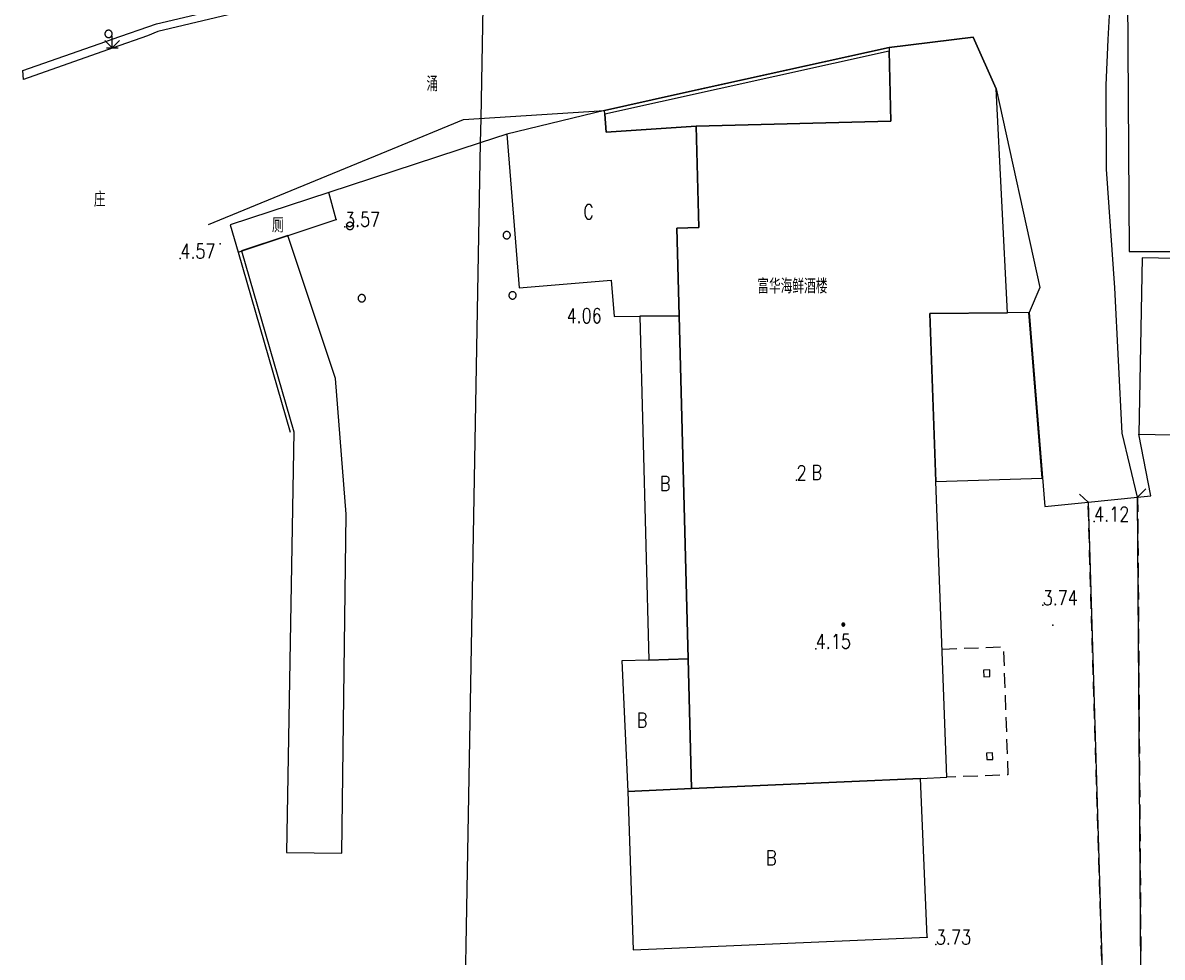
# Model space of a CAD drawing. Extents: x 500064 to 501389, y 2542464 to 2545400.
# Drawn here: x 500741.5 to 500819.3, y 2542924.7 to 2542988.5 of the extents above; entities that cross this region are included whole.
import ezdxf

# ---------------------------------------------------------------- set-up
doc = ezdxf.new("R2010")
doc.units = 0
doc.header["$LTSCALE"] = 0.5
doc.linetypes.add('CENTER', pattern=[50.8, 31.75, -6.35, 6.35, -6.35])
doc.layers.add('地形图', color=8, linetype='CONTINUOUS')
doc.styles.add('HZ', font='romans.shx', dxfattribs={"width": 0.8, "bigfont": 'hztxt.shx'})
doc.linetypes.add('10421', pattern='A,2,[150,AAA.SHX,S=1,R=0,X=0,Y=1],1e-11', length=2)

msp = doc.modelspace()

# ---------------------------------------------------------------- linework, layer by layer
at = {"layer": '地形图', "linetype": '10421', "flags": 128}
msp.add_lwpolyline([(500754.203, 2542974.695), (500766.756, 2542979.856), (500771.623, 2542981.856), (500781.237, 2542982.491), (500786.024, 2542983.55), (500800.67, 2542986.791), (500806.428, 2542987.484), (500807.978, 2542983.96), (500810.981, 2542970.388), (500810.231, 2542968.694), (500811.306, 2542955.454), (500814.267, 2542955.752), (500815.332, 2542919.979), (500816.974, 2542911.232), (500820.027, 2542898.551), (500822.57, 2542885.284), (500823.999, 2542874), (500824.709, 2542862.41), (500825.755, 2542857.145), (500831.565, 2542824.91), (500833.464, 2542814.092), (500834.25, 2542812.692), (500834.285, 2542812.631), (500835.498, 2542807.063), (500836.163, 2542806.226), (500836.427, 2542805.361), (500836.608, 2542804.445), (500837.116, 2542800.81), (500837.792, 2542796.37), (500838.044, 2542793.116), (500837.987, 2542791.001), (500837.869, 2542789.132), (500837.871, 2542786.994), (500838.011, 2542783.971), (500839.096, 2542779.115), (500840.223, 2542774.863), (500841.15, 2542770.816), (500841.902, 2542767.907), (500842.468, 2542765.354), (500843.041, 2542761.362), (500842.763, 2542759.962), (500843.616, 2542755.054), (500844.521, 2542748.413), (500846.324, 2542732.29), (500846.754, 2542726.443), (500847.689, 2542723.418), (500854.649, 2542700.048), (500855.09, 2542699.943), (500858.298, 2542699.182), (500850.693, 2542722.64), (500851.439, 2542724.29), (500851.909, 2542726.528), (500852.204, 2542728.454), (500852.562, 2542730.905), (500852.714, 2542732.854), (500852.624, 2542741.836), (500852.113, 2542746.665), (500851.754, 2542750.779), (500849.371, 2542753.466), (500848.798, 2542758.505), (500849.085, 2542762.204), (500848.623, 2542768.831), (500845.934, 2542785.506), (500845.042, 2542798.204), (500844.494, 2542803.044), (500843.723, 2542805.076), (500842.639, 2542806.261), (500840.726, 2542807.863), (500839.662, 2542813.715), (500839, 2542816.562), (500838.077, 2542819.972), (500834.804, 2542838.464), (500832.418, 2542855.46), (500829.995, 2542873.409), (500829.605, 2542876.218), (500829.128, 2542879.144), (500828.835, 2542880.616), (500827.521, 2542886.528), (500825.949, 2542892.949), (500824.779, 2542897.856), (500823.22, 2542905.406), (500822.712, 2542908.768), (500822.287, 2542912.716), (500821.557, 2542920.901), (500817.898, 2542920.58), (500817.649, 2542956.094), (500816.583, 2542960.45), (500816.1, 2542970.382), (500815.529, 2542978.477), (500815.494, 2542984.207), (500815.638, 2542987.326), (500815.783, 2542989.782), (500815.828, 2542990.167), (500816.047, 2542990.819), (500816.36, 2542991.191), (500816.876, 2542991.479), (500817.597, 2542991.669), (500820.79, 2542992.117), (500825.962, 2542992.799), (500831.554, 2542993.527), (500833.603, 2542993.788), (500834.268, 2542993.813), (500835.917, 2542993.668), (500837.277, 2542997.218), (500847.327, 2542998.788), (500852.507, 2542997.898), (500857.497, 2542998.421), (500866.435, 2542999.958), (500868.339, 2542999.958), (500877.436, 2543001.987), (500883.589, 2543003.61), (500883.838, 2543003.634), (500898.384, 2543004.793), (500910.656, 2543007.233), (500925.139, 2543009.502), (500943.109, 2543010.488), (500961.295, 2543011.662), (500971.348, 2543007.629), (500977.238, 2543002.479), (500975.728, 2543000.389), (500988.993, 2542994.361), (500993.388, 2542992.284), (500997.059, 2542990.332), (500998.052, 2542989.806), (501004.587, 2542986.783), (501007.126, 2542985.473), (501009.481, 2542984.17), (501011.153, 2542983.218), (501012.799, 2542982.6), (501014.711, 2542982.36), (501018.28, 2542982.212), (501036.032, 2542981.946), (501049.83, 2542981.54), (501053.699, 2542981.364), (501060.811, 2542981.03), (501068.164, 2542980.612), (501074.273, 2542979.952), (501077.348, 2542979.504), (501080.342, 2542978.964), (501082.603, 2542978.416), (501085.519, 2542977.537), (501089.257, 2542976.244), (501091.455, 2542975.57), (501093.527, 2542975.247), (501100.687, 2542976.721), (501106.438, 2542977.058), (501111.595, 2542977.501), (501115.833, 2542978.212), (501120.394, 2542979.147), (501130.098, 2542981.504), (501138.147, 2542984.689), (501145.934, 2542987.982), (501159.061, 2542995.793), (501160.733, 2542996.98), (501168.84, 2543003.851), (501173.559, 2543008.622), (501180.329, 2543015.742), (501184.08, 2543019.869), (501186.556, 2543022.802), (501190.889, 2543028.689), (501192.739, 2543030.989), (501196.244, 2543034.859)], dxfattribs=at)
at = {"layer": '地形图'}
for points in [[(500820.167, 2543004.378), (500807.172, 2543001.668), (500806.37, 2543001.501), (500801.818, 2543000.551), (500796.564, 2542999.455), (500796.467, 2542999.435), (500796.404, 2542999.422), (500796.099, 2542999.358), (500795.907, 2542999.318), (500795.767, 2542999.348), (500795.477, 2542999.728), (500791.607, 2542999.128), (500791.537, 2542998.668), (500791.577, 2542998.178), (500788.008, 2542997.253), (500773.938, 2542993.603), (500772.994, 2542993.358), (500770.757, 2542992.778), (500770.227, 2542992.508), (500762.552, 2542990.685), (500750.737, 2542987.878), (500750.027, 2542987.584), (500747.678, 2542986.754), (500741.56, 2542984.592)], [(500773.076, 2542997.928), (500773.003, 2542993.861), (500772.994, 2542993.358), (500772.789, 2542981.933), (500772.759, 2542980.281), (500770.772, 2542869.453)], [(500817.649, 2542956.094), (500816.583, 2542960.45), (500816.1, 2542970.381), (500815.529, 2542978.477), (500815.494, 2542984.207), (500815.638, 2542987.326), (500815.783, 2542989.782), (500815.828, 2542990.167), (500816.047, 2542990.819), (500816.36, 2542991.191), (500816.876, 2542991.479), (500817.597, 2542991.669), (500820.79, 2542992.118), (500825.962, 2542992.799), (500831.554, 2542993.527), (500833.603, 2542993.788), (500834.268, 2542993.813), (500835.917, 2542993.668)], [(500741.56, 2542984.592), (500741.517, 2542985.218), (500747.194, 2542987.191), (500747.631, 2542987.344), (500750.656, 2542988.395), (500761.974, 2542991.084), (500762.374, 2542991.179), (500770.106, 2542993.016), (500770.203, 2542992.927), (500770.254, 2542992.835), (500770.272, 2542992.776), (500770.28, 2542992.706), (500770.271, 2542992.62), (500770.25, 2542992.555), (500770.227, 2542992.508)], [(500747.381, 2542987.461), (500747.397, 2542987.461), (500747.412, 2542987.463), (500747.428, 2542987.466), (500747.443, 2542987.47), (500747.458, 2542987.475), (500747.473, 2542987.481), (500747.487, 2542987.487), (500747.501, 2542987.495), (500747.514, 2542987.503), (500747.527, 2542987.512), (500747.539, 2542987.522), (500747.55, 2542987.533), (500747.561, 2542987.544), (500747.571, 2542987.556), (500747.581, 2542987.569), (500747.589, 2542987.582), (500747.597, 2542987.596), (500747.603, 2542987.61), (500747.609, 2542987.625), (500747.614, 2542987.64), (500747.618, 2542987.655), (500747.621, 2542987.67), (500747.623, 2542987.686), (500747.624, 2542987.701), (500747.624, 2542987.717), (500747.624, 2542987.733), (500747.622, 2542987.748), (500747.619, 2542987.764), (500747.615, 2542987.779), (500747.61, 2542987.794), (500747.604, 2542987.809), (500747.598, 2542987.823), (500747.59, 2542987.837), (500747.582, 2542987.85), (500747.573, 2542987.863), (500747.563, 2542987.875), (500747.552, 2542987.886), (500747.541, 2542987.897), (500747.529, 2542987.907), (500747.516, 2542987.917), (500747.503, 2542987.925), (500747.489, 2542987.933), (500747.475, 2542987.939), (500747.46, 2542987.945), (500747.445, 2542987.95), (500747.43, 2542987.954), (500747.415, 2542987.957), (500747.399, 2542987.959), (500747.384, 2542987.96), (500747.368, 2542987.96), (500747.352, 2542987.959), (500747.337, 2542987.958), (500747.321, 2542987.955), (500747.306, 2542987.951), (500747.291, 2542987.946), (500747.276, 2542987.94), (500747.262, 2542987.934), (500747.248, 2542987.926), (500747.235, 2542987.918), (500747.222, 2542987.909), (500747.21, 2542987.899), (500747.199, 2542987.888), (500747.188, 2542987.877), (500747.178, 2542987.865), (500747.168, 2542987.852), (500747.16, 2542987.839), (500747.152, 2542987.825), (500747.146, 2542987.811), (500747.14, 2542987.796), (500747.135, 2542987.781), (500747.131, 2542987.766), (500747.128, 2542987.751), (500747.126, 2542987.735), (500747.125, 2542987.72), (500747.125, 2542987.704), (500747.125, 2542987.688), (500747.127, 2542987.673), (500747.13, 2542987.657), (500747.134, 2542987.642), (500747.139, 2542987.627), (500747.145, 2542987.612), (500747.151, 2542987.598), (500747.159, 2542987.584), (500747.167, 2542987.571), (500747.176, 2542987.558), (500747.186, 2542987.546), (500747.197, 2542987.535), (500747.208, 2542987.524), (500747.22, 2542987.514), (500747.233, 2542987.504), (500747.246, 2542987.496), (500747.26, 2542987.488), (500747.274, 2542987.482), (500747.289, 2542987.476), (500747.304, 2542987.471), (500747.319, 2542987.467), (500747.334, 2542987.464), (500747.35, 2542987.462), (500747.365, 2542987.461), (500747.381, 2542987.461)], [(500747.631, 2542986.754), (500747.631, 2542987.344), (500747.631, 2542987.554)], [(500781.237, 2542982.491), (500786.024, 2542983.55), (500788.179, 2542984.027), (500800.67, 2542986.791), (500806.428, 2542987.484), (500807.978, 2542983.96), (500810.981, 2542970.388), (500810.231, 2542968.694), (500811.306, 2542955.454), (500814.267, 2542955.752)], [(500747.131, 2542987.254), (500747.194, 2542987.191), (500747.631, 2542986.754)], [(500747.231, 2542986.754), (500747.631, 2542986.754), (500747.678, 2542986.754), (500748.031, 2542986.754)], [(500747.631, 2542986.754), (500748.131, 2542987.254)], [(500800.67, 2542986.791), (500788.179, 2542984.027), (500786.024, 2542983.55), (500781.237, 2542982.491)], [(500774.572, 2542980.876), (500772.759, 2542980.281), (500762.407, 2542976.883)], [(500756.217, 2542972.82), (500762.918, 2542975.046), (500762.407, 2542976.883), (500755.679, 2542974.675), (500756.217, 2542972.82)], [(500763.857, 2542974.35), (500763.872, 2542974.351), (500763.888, 2542974.352), (500763.904, 2542974.354), (500763.919, 2542974.357), (500763.934, 2542974.361), (500763.949, 2542974.365), (500763.964, 2542974.371), (500763.978, 2542974.378), (500763.992, 2542974.386), (500764.005, 2542974.394), (500764.018, 2542974.403), (500764.03, 2542974.413), (500764.041, 2542974.424), (500764.052, 2542974.436), (500764.062, 2542974.448), (500764.071, 2542974.461), (500764.079, 2542974.474), (500764.087, 2542974.488), (500764.093, 2542974.502), (500764.099, 2542974.517), (500764.104, 2542974.532), (500764.108, 2542974.547), (500764.111, 2542974.562), (500764.113, 2542974.578), (500764.113, 2542974.594), (500764.113, 2542974.609), (500764.112, 2542974.625), (500764.11, 2542974.64), (500764.107, 2542974.656), (500764.103, 2542974.671), (500764.098, 2542974.686), (500764.093, 2542974.701), (500764.086, 2542974.715), (500764.078, 2542974.729), (500764.07, 2542974.742), (500764.061, 2542974.754), (500764.05, 2542974.766), (500764.04, 2542974.778), (500764.028, 2542974.789), (500764.016, 2542974.799), (500764.003, 2542974.808), (500763.99, 2542974.816), (500763.976, 2542974.824), (500763.962, 2542974.83), (500763.947, 2542974.836), (500763.932, 2542974.841), (500763.917, 2542974.845), (500763.902, 2542974.847), (500763.886, 2542974.849), (500763.87, 2542974.85), (500763.855, 2542974.85), (500763.839, 2542974.849), (500763.824, 2542974.847), (500763.808, 2542974.844), (500763.793, 2542974.84), (500763.778, 2542974.835), (500763.763, 2542974.829), (500763.749, 2542974.823), (500763.735, 2542974.815), (500763.722, 2542974.807), (500763.71, 2542974.797), (500763.698, 2542974.787), (500763.686, 2542974.776), (500763.675, 2542974.765), (500763.665, 2542974.753), (500763.656, 2542974.74), (500763.648, 2542974.727), (500763.64, 2542974.713), (500763.634, 2542974.699), (500763.628, 2542974.684), (500763.623, 2542974.669), (500763.619, 2542974.654), (500763.616, 2542974.639), (500763.615, 2542974.623), (500763.614, 2542974.607), (500763.614, 2542974.592), (500763.615, 2542974.576), (500763.617, 2542974.56), (500763.62, 2542974.545), (500763.624, 2542974.53), (500763.629, 2542974.515), (500763.635, 2542974.5), (500763.641, 2542974.486), (500763.649, 2542974.472), (500763.657, 2542974.459), (500763.667, 2542974.446), (500763.677, 2542974.434), (500763.688, 2542974.423), (500763.699, 2542974.412), (500763.711, 2542974.402), (500763.724, 2542974.393), (500763.737, 2542974.385), (500763.751, 2542974.377), (500763.765, 2542974.371), (500763.78, 2542974.365), (500763.795, 2542974.36), (500763.81, 2542974.356), (500763.825, 2542974.353), (500763.841, 2542974.351), (500763.857, 2542974.35)], [(500774.556, 2542973.718), (500774.572, 2542973.718), (500774.587, 2542973.719), (500774.603, 2542973.721), (500774.619, 2542973.724), (500774.634, 2542973.728), (500774.649, 2542973.733), (500774.663, 2542973.739), (500774.677, 2542973.746), (500774.691, 2542973.753), (500774.704, 2542973.762), (500774.717, 2542973.771), (500774.729, 2542973.781), (500774.741, 2542973.792), (500774.751, 2542973.803), (500774.761, 2542973.815), (500774.77, 2542973.828), (500774.779, 2542973.841), (500774.786, 2542973.855), (500774.793, 2542973.869), (500774.799, 2542973.884), (500774.804, 2542973.899), (500774.807, 2542973.914), (500774.81, 2542973.93), (500774.812, 2542973.945), (500774.813, 2542973.961), (500774.813, 2542973.977), (500774.812, 2542973.992), (500774.81, 2542974.008), (500774.807, 2542974.023), (500774.803, 2542974.038), (500774.798, 2542974.053), (500774.793, 2542974.068), (500774.786, 2542974.082), (500774.778, 2542974.096), (500774.77, 2542974.109), (500774.761, 2542974.122), (500774.751, 2542974.134), (500774.74, 2542974.145), (500774.728, 2542974.156), (500774.716, 2542974.166), (500774.703, 2542974.175), (500774.69, 2542974.184), (500774.676, 2542974.191), (500774.662, 2542974.198), (500774.647, 2542974.204), (500774.633, 2542974.208), (500774.617, 2542974.212), (500774.602, 2542974.215), (500774.586, 2542974.217), (500774.571, 2542974.218), (500774.555, 2542974.218), (500774.539, 2542974.217), (500774.524, 2542974.215), (500774.508, 2542974.212), (500774.493, 2542974.208), (500774.478, 2542974.203), (500774.464, 2542974.197), (500774.449, 2542974.191), (500774.436, 2542974.183), (500774.422, 2542974.175), (500774.41, 2542974.165), (500774.398, 2542974.155), (500774.386, 2542974.144), (500774.375, 2542974.133), (500774.365, 2542974.121), (500774.356, 2542974.108), (500774.348, 2542974.095), (500774.34, 2542974.081), (500774.334, 2542974.067), (500774.328, 2542974.052), (500774.323, 2542974.037), (500774.319, 2542974.022), (500774.316, 2542974.007), (500774.314, 2542973.991), (500774.313, 2542973.975), (500774.314, 2542973.96), (500774.315, 2542973.944), (500774.317, 2542973.928), (500774.319, 2542973.913), (500774.323, 2542973.898), (500774.328, 2542973.883), (500774.334, 2542973.868), (500774.341, 2542973.854), (500774.348, 2542973.84), (500774.357, 2542973.827), (500774.366, 2542973.814), (500774.376, 2542973.802), (500774.387, 2542973.791), (500774.398, 2542973.78), (500774.411, 2542973.77), (500774.423, 2542973.761), (500774.437, 2542973.753), (500774.45, 2542973.745), (500774.465, 2542973.738), (500774.479, 2542973.733), (500774.494, 2542973.728), (500774.509, 2542973.724), (500774.525, 2542973.721), (500774.54, 2542973.719), (500774.556, 2542973.718)], [(500756.217, 2542972.82), (500759.787, 2542960.514)], [(500764.658, 2542969.415), (500764.674, 2542969.415), (500764.69, 2542969.416), (500764.705, 2542969.418), (500764.721, 2542969.421), (500764.736, 2542969.425), (500764.751, 2542969.43), (500764.765, 2542969.436), (500764.78, 2542969.443), (500764.793, 2542969.45), (500764.807, 2542969.459), (500764.819, 2542969.468), (500764.831, 2542969.478), (500764.843, 2542969.489), (500764.853, 2542969.5), (500764.863, 2542969.513), (500764.873, 2542969.525), (500764.881, 2542969.539), (500764.888, 2542969.552), (500764.895, 2542969.567), (500764.901, 2542969.581), (500764.906, 2542969.596), (500764.909, 2542969.611), (500764.912, 2542969.627), (500764.914, 2542969.642), (500764.915, 2542969.658), (500764.915, 2542969.674), (500764.914, 2542969.69), (500764.912, 2542969.705), (500764.909, 2542969.721), (500764.905, 2542969.736), (500764.9, 2542969.751), (500764.894, 2542969.765), (500764.887, 2542969.779), (500764.88, 2542969.793), (500764.871, 2542969.806), (500764.862, 2542969.819), (500764.852, 2542969.831), (500764.841, 2542969.843), (500764.83, 2542969.853), (500764.818, 2542969.863), (500764.805, 2542969.872), (500764.792, 2542969.881), (500764.778, 2542969.888), (500764.764, 2542969.895), (500764.749, 2542969.901), (500764.734, 2542969.905), (500764.719, 2542969.909), (500764.703, 2542969.912), (500764.688, 2542969.914), (500764.672, 2542969.915), (500764.656, 2542969.915), (500764.641, 2542969.914), (500764.625, 2542969.912), (500764.61, 2542969.909), (500764.595, 2542969.905), (500764.58, 2542969.9), (500764.565, 2542969.894), (500764.551, 2542969.887), (500764.537, 2542969.88), (500764.524, 2542969.871), (500764.511, 2542969.862), (500764.499, 2542969.852), (500764.488, 2542969.841), (500764.477, 2542969.83), (500764.467, 2542969.817), (500764.458, 2542969.805), (500764.45, 2542969.791), (500764.442, 2542969.778), (500764.435, 2542969.763), (500764.43, 2542969.749), (500764.425, 2542969.734), (500764.421, 2542969.719), (500764.418, 2542969.703), (500764.416, 2542969.688), (500764.415, 2542969.672), (500764.415, 2542969.656), (500764.416, 2542969.641), (500764.418, 2542969.625), (500764.421, 2542969.609), (500764.425, 2542969.594), (500764.43, 2542969.579), (500764.436, 2542969.565), (500764.443, 2542969.551), (500764.451, 2542969.537), (500764.459, 2542969.524), (500764.468, 2542969.511), (500764.478, 2542969.499), (500764.489, 2542969.488), (500764.501, 2542969.477), (500764.513, 2542969.467), (500764.525, 2542969.458), (500764.539, 2542969.449), (500764.553, 2542969.442), (500764.567, 2542969.435), (500764.581, 2542969.429), (500764.596, 2542969.425), (500764.612, 2542969.421), (500764.627, 2542969.418), (500764.643, 2542969.416), (500764.658, 2542969.415)], [(500774.954, 2542969.61), (500774.97, 2542969.61), (500774.986, 2542969.611), (500775.001, 2542969.613), (500775.017, 2542969.616), (500775.032, 2542969.62), (500775.047, 2542969.625), (500775.062, 2542969.631), (500775.076, 2542969.638), (500775.089, 2542969.645), (500775.103, 2542969.654), (500775.115, 2542969.663), (500775.127, 2542969.673), (500775.139, 2542969.684), (500775.15, 2542969.695), (500775.16, 2542969.707), (500775.169, 2542969.72), (500775.177, 2542969.733), (500775.185, 2542969.747), (500775.191, 2542969.761), (500775.197, 2542969.776), (500775.202, 2542969.791), (500775.206, 2542969.806), (500775.209, 2542969.822), (500775.211, 2542969.837), (500775.212, 2542969.853), (500775.211, 2542969.869), (500775.211, 2542969.884), (500775.208, 2542969.9), (500775.206, 2542969.915), (500775.202, 2542969.93), (500775.197, 2542969.945), (500775.191, 2542969.96), (500775.184, 2542969.974), (500775.177, 2542969.988), (500775.168, 2542970.001), (500775.159, 2542970.014), (500775.149, 2542970.026), (500775.138, 2542970.037), (500775.127, 2542970.048), (500775.114, 2542970.058), (500775.102, 2542970.067), (500775.088, 2542970.076), (500775.075, 2542970.083), (500775.06, 2542970.09), (500775.046, 2542970.095), (500775.031, 2542970.1), (500775.016, 2542970.104), (500775, 2542970.107), (500774.985, 2542970.109), (500774.969, 2542970.11), (500774.953, 2542970.11), (500774.938, 2542970.109), (500774.922, 2542970.107), (500774.907, 2542970.104), (500774.891, 2542970.1), (500774.876, 2542970.095), (500774.862, 2542970.089), (500774.848, 2542970.083), (500774.834, 2542970.075), (500774.821, 2542970.066), (500774.808, 2542970.057), (500774.796, 2542970.047), (500774.784, 2542970.036), (500774.774, 2542970.025), (500774.764, 2542970.013), (500774.755, 2542970), (500774.746, 2542969.987), (500774.739, 2542969.973), (500774.732, 2542969.959), (500774.726, 2542969.944), (500774.721, 2542969.929), (500774.718, 2542969.914), (500774.715, 2542969.899), (500774.713, 2542969.883), (500774.712, 2542969.867), (500774.712, 2542969.852), (500774.713, 2542969.836), (500774.715, 2542969.82), (500774.718, 2542969.805), (500774.722, 2542969.79), (500774.727, 2542969.775), (500774.732, 2542969.76), (500774.739, 2542969.746), (500774.747, 2542969.732), (500774.755, 2542969.719), (500774.764, 2542969.706), (500774.775, 2542969.694), (500774.785, 2542969.683), (500774.797, 2542969.672), (500774.809, 2542969.662), (500774.822, 2542969.653), (500774.835, 2542969.645), (500774.849, 2542969.637), (500774.863, 2542969.63), (500774.878, 2542969.625), (500774.892, 2542969.62), (500774.908, 2542969.616), (500774.923, 2542969.613), (500774.939, 2542969.611), (500774.954, 2542969.61)], [(500786.345, 2542968.458), (500786.956, 2542945.04)], [(500817.649, 2542956.094), (500818.543, 2542956.184), (500817.728, 2542960.375)], [(500814.267, 2542955.752), (500813.685, 2542956.301)], [(500817.649, 2542956.094), (500818.211, 2542956.663)], [(500814.267, 2542955.752), (500817.649, 2542956.094)], [(500814.306, 2542954.464), (500814.277, 2542955.463)], [(500817.649, 2542956.094), (500817.656, 2542955.095)], [(500814.351, 2542952.964), (500814.321, 2542953.964)], [(500817.66, 2542954.595), (500817.667, 2542953.595)], [(500817.67, 2542953.095), (500817.677, 2542952.095)], [(500814.396, 2542951.465), (500814.366, 2542952.465)], [(500817.681, 2542951.595), (500817.688, 2542950.595)], [(500814.44, 2542949.966), (500814.411, 2542950.965)], [(500817.691, 2542950.095), (500817.698, 2542949.095)], [(500814.485, 2542948.466), (500814.455, 2542949.466)], [(500817.702, 2542948.595), (500817.709, 2542947.595)], [(500814.53, 2542946.967), (500814.5, 2542947.967)], [(500797.549, 2542947.288), (500797.56, 2542947.288), (500797.57, 2542947.29), (500797.58, 2542947.292), (500797.59, 2542947.296), (500797.599, 2542947.301), (500797.608, 2542947.307), (500797.616, 2542947.313), (500797.624, 2542947.321), (500797.63, 2542947.329), (500797.634, 2542947.334), (500797.636, 2542947.338), (500797.641, 2542947.347), (500797.645, 2542947.357), (500797.647, 2542947.367), (500797.649, 2542947.377), (500797.649, 2542947.388), (500797.649, 2542947.398), (500797.647, 2542947.408), (500797.645, 2542947.418), (500797.641, 2542947.428), (500797.638, 2542947.435), (500797.636, 2542947.437), (500797.63, 2542947.446), (500797.624, 2542947.454), (500797.616, 2542947.462), (500797.608, 2542947.468), (500797.599, 2542947.474), (500797.598, 2542947.475), (500797.59, 2542947.479), (500797.58, 2542947.483), (500797.57, 2542947.485), (500797.56, 2542947.487), (500797.549, 2542947.488), (500797.539, 2542947.487), (500797.529, 2542947.485), (500797.519, 2542947.483), (500797.509, 2542947.479), (500797.499, 2542947.474), (500797.491, 2542947.468), (500797.483, 2542947.462), (500797.475, 2542947.454), (500797.469, 2542947.446), (500797.465, 2542947.441), (500797.463, 2542947.437), (500797.458, 2542947.428), (500797.454, 2542947.418), (500797.452, 2542947.408), (500797.45, 2542947.398), (500797.449, 2542947.388), (500797.45, 2542947.377), (500797.452, 2542947.367), (500797.454, 2542947.357), (500797.458, 2542947.347), (500797.461, 2542947.341), (500797.463, 2542947.338), (500797.469, 2542947.329), (500797.475, 2542947.321), (500797.483, 2542947.313), (500797.491, 2542947.307), (500797.499, 2542947.301), (500797.501, 2542947.3), (500797.509, 2542947.296), (500797.519, 2542947.292), (500797.529, 2542947.29), (500797.539, 2542947.288), (500797.549, 2542947.288)], [(500797.501, 2542947.3), (500797.634, 2542947.334), (500797.636, 2542947.338), (500797.463, 2542947.338), (500797.461, 2542947.341), (500797.649, 2542947.388), (500797.449, 2542947.388), (500797.638, 2542947.435), (500797.636, 2542947.437), (500797.463, 2542947.437), (500797.465, 2542947.441), (500797.598, 2542947.475)], [(500817.712, 2542947.095), (500817.719, 2542946.095)], [(500814.574, 2542945.468), (500814.544, 2542946.467)], [(500804.295, 2542945.714), (500805.294, 2542945.751)], [(500805.794, 2542945.77), (500806.793, 2542945.807)], [(500807.293, 2542945.826), (500808.292, 2542945.863)], [(500808.491, 2542945.561), (500808.526, 2542944.562)], [(500817.723, 2542945.595), (500817.73, 2542944.595)], [(500814.619, 2542943.968), (500814.589, 2542944.968)], [(500807.15, 2542943.821), (500807.562, 2542943.836), (500807.546, 2542944.288), (500807.134, 2542944.273), (500807.15, 2542943.821)], [(500808.544, 2542944.062), (500808.579, 2542943.063)], [(500817.733, 2542944.095), (500817.74, 2542943.095)], [(500814.663, 2542942.469), (500814.634, 2542943.469)], [(500808.596, 2542942.563), (500808.632, 2542941.564)], [(500817.744, 2542942.595), (500817.751, 2542941.595)], [(500814.708, 2542940.97), (500814.678, 2542941.969)], [(500808.649, 2542941.064), (500808.684, 2542940.065)], [(500817.754, 2542941.095), (500817.761, 2542940.095)], [(500814.753, 2542939.47), (500814.723, 2542940.47)], [(500808.702, 2542939.565), (500808.737, 2542938.566)], [(500817.765, 2542939.595), (500817.772, 2542938.595)], [(500807.349, 2542938.168), (500807.761, 2542938.182), (500807.745, 2542938.634), (500807.333, 2542938.62), (500807.349, 2542938.168)], [(500814.797, 2542937.971), (500814.768, 2542938.971)], [(500808.755, 2542938.066), (500808.788, 2542937.124), (500808.729, 2542937.123)], [(500817.775, 2542938.095), (500817.782, 2542937.095)], [(500805.231, 2542936.994), (500804.622, 2542936.971)], [(500806.73, 2542937.049), (500805.731, 2542937.012)], [(500808.229, 2542937.104), (500807.23, 2542937.067)], [(500814.842, 2542936.472), (500814.812, 2542937.471)], [(500814.887, 2542934.972), (500814.857, 2542935.972)], [(500817.786, 2542936.595), (500817.793, 2542935.596)], [(500814.931, 2542933.473), (500814.902, 2542934.473)], [(500817.796, 2542935.096), (500817.803, 2542934.096)], [(500814.976, 2542931.974), (500814.946, 2542932.973)], [(500817.807, 2542933.596), (500817.814, 2542932.596)], [(500817.817, 2542932.096), (500817.824, 2542931.096)], [(500815.021, 2542930.474), (500814.991, 2542931.474)], [(500817.828, 2542930.596), (500817.835, 2542929.596)], [(500815.065, 2542928.975), (500815.035, 2542929.975)], [(500817.838, 2542929.096), (500817.845, 2542928.096)], [(500815.11, 2542927.476), (500815.08, 2542928.475)], [(500817.849, 2542927.596), (500817.856, 2542926.596)], [(500815.154, 2542925.976), (500815.125, 2542926.976)], [(500817.859, 2542926.096), (500817.866, 2542925.096)], [(500815.199, 2542924.477), (500815.169, 2542925.477)]]:
    msp.add_lwpolyline(points, dxfattribs=at)
for points in [[(500823.629, 2542972.855), (500823.667, 2542982.498), (500829.476, 2542982.79), (500829.668, 2542992.158), (500816.968, 2542990.284), (500817.077, 2542972.867)], [(500800.802, 2542981.763), (500787.507, 2542981.412), (500787.688, 2542974.495), (500786.188, 2542974.456), (500786.345, 2542968.458), (500786.956, 2542945.04), (500787.187, 2542936.188), (500802.82, 2542936.889), (500804.619, 2542936.97), (500803.87, 2542957.152), (500803.448, 2542968.627), (500808.758, 2542968.679), (500807.978, 2542983.96), (500806.428, 2542987.484), (500800.67, 2542986.791), (500800.676, 2542986.537)], [(500800.676, 2542986.537), (500781.257, 2542982.239), (500781.358, 2542980.996), (500787.507, 2542981.412), (500800.802, 2542981.763)], [(500781.257, 2542982.239), (500781.237, 2542982.491), (500774.572, 2542980.876), (500775.422, 2542970.38), (500781.701, 2542970.888), (500781.901, 2542968.414), (500783.651, 2542968.431), (500786.345, 2542968.458), (500786.188, 2542974.456), (500787.688, 2542974.495), (500787.507, 2542981.412), (500781.358, 2542980.996)], [(500759.622, 2542973.951), (500756.455, 2542972.899), (500760.036, 2542960.538), (500759.515, 2542931.827), (500763.302, 2542931.778), (500763.6, 2542954.928), (500762.864, 2542964.191)], [(500817.728, 2542960.375), (500823.327, 2542960.268), (500823.557, 2542972.308), (500817.958, 2542972.415)], [(500810.229, 2542968.694), (500808.758, 2542968.679), (500803.448, 2542968.627), (500803.87, 2542957.152), (500811.122, 2542957.385)], [(500783.651, 2542968.431), (500784.26, 2542944.968), (500786.956, 2542945.04), (500786.345, 2542968.458)], [(500784.26, 2542944.968), (500782.43, 2542944.92), (500782.841, 2542935.994), (500787.187, 2542936.188), (500786.956, 2542945.04)], [(500802.82, 2542936.889), (500787.187, 2542936.188), (500782.841, 2542935.994), (500783.19, 2542925.178), (500803.272, 2542926.049)]]:
    msp.add_lwpolyline(points, close=True, dxfattribs=at)
at = {"layer": '地形图', "ltscale": 10}
for p in [(500762.918, 2542975.046), (500754.986, 2542973.387), (500814.267, 2542955.752), (500811.854, 2542947.352), (500803.272, 2542926.049)]:
    msp.add_point(p, dxfattribs=at)
at = {"layer": '地形图', "linetype": 'CENTER'}
for p in [(500763.518, 2542974.55, 3.57), (500752.273, 2542972.381, 4.57), (500794.357, 2542957.248, 2), (500814.678, 2542954.428, 4.12), (500811.166, 2542948.712, 3.74), (500795.669, 2542945.742, 4.15), (500803.872, 2542925.553, 3.73)]:
    msp.add_point(p, dxfattribs=at)

# ---------------------------------------------------------------- texts
at = {"layer": '地形图', "ltscale": 10, "style": 'HZ', "width": 0.8}
for s, p in [('涌', (500769.082, 2542983.795)), ('庄', (500746.369, 2542975.915)), ('C', (500779.785, 2542975.067)), ('厕', (500758.533, 2542974.15)), ('3.57', (500763.518, 2542974.55)), ('4.57', (500752.273, 2542972.381)), ('富华海鲜酒楼', (500791.672, 2542969.988)), ('4.06', (500778.652, 2542967.973)), ('2', (500794.357, 2542957.248)), ('B', (500795.373, 2542957.276)), ('B', (500785.026, 2542956.515)), ('4.12', (500814.678, 2542954.428)), ('3.74', (500811.166, 2542948.712)), ('4.15', (500795.669, 2542945.742)), ('B', (500783.438, 2542940.36)), ('B', (500792.269, 2542930.969)), ('3.73', (500803.872, 2542925.553))]:
    msp.add_text(s, height=1, dxfattribs=at).set_placement(p)

doc.saveas('drawing.dxf')
